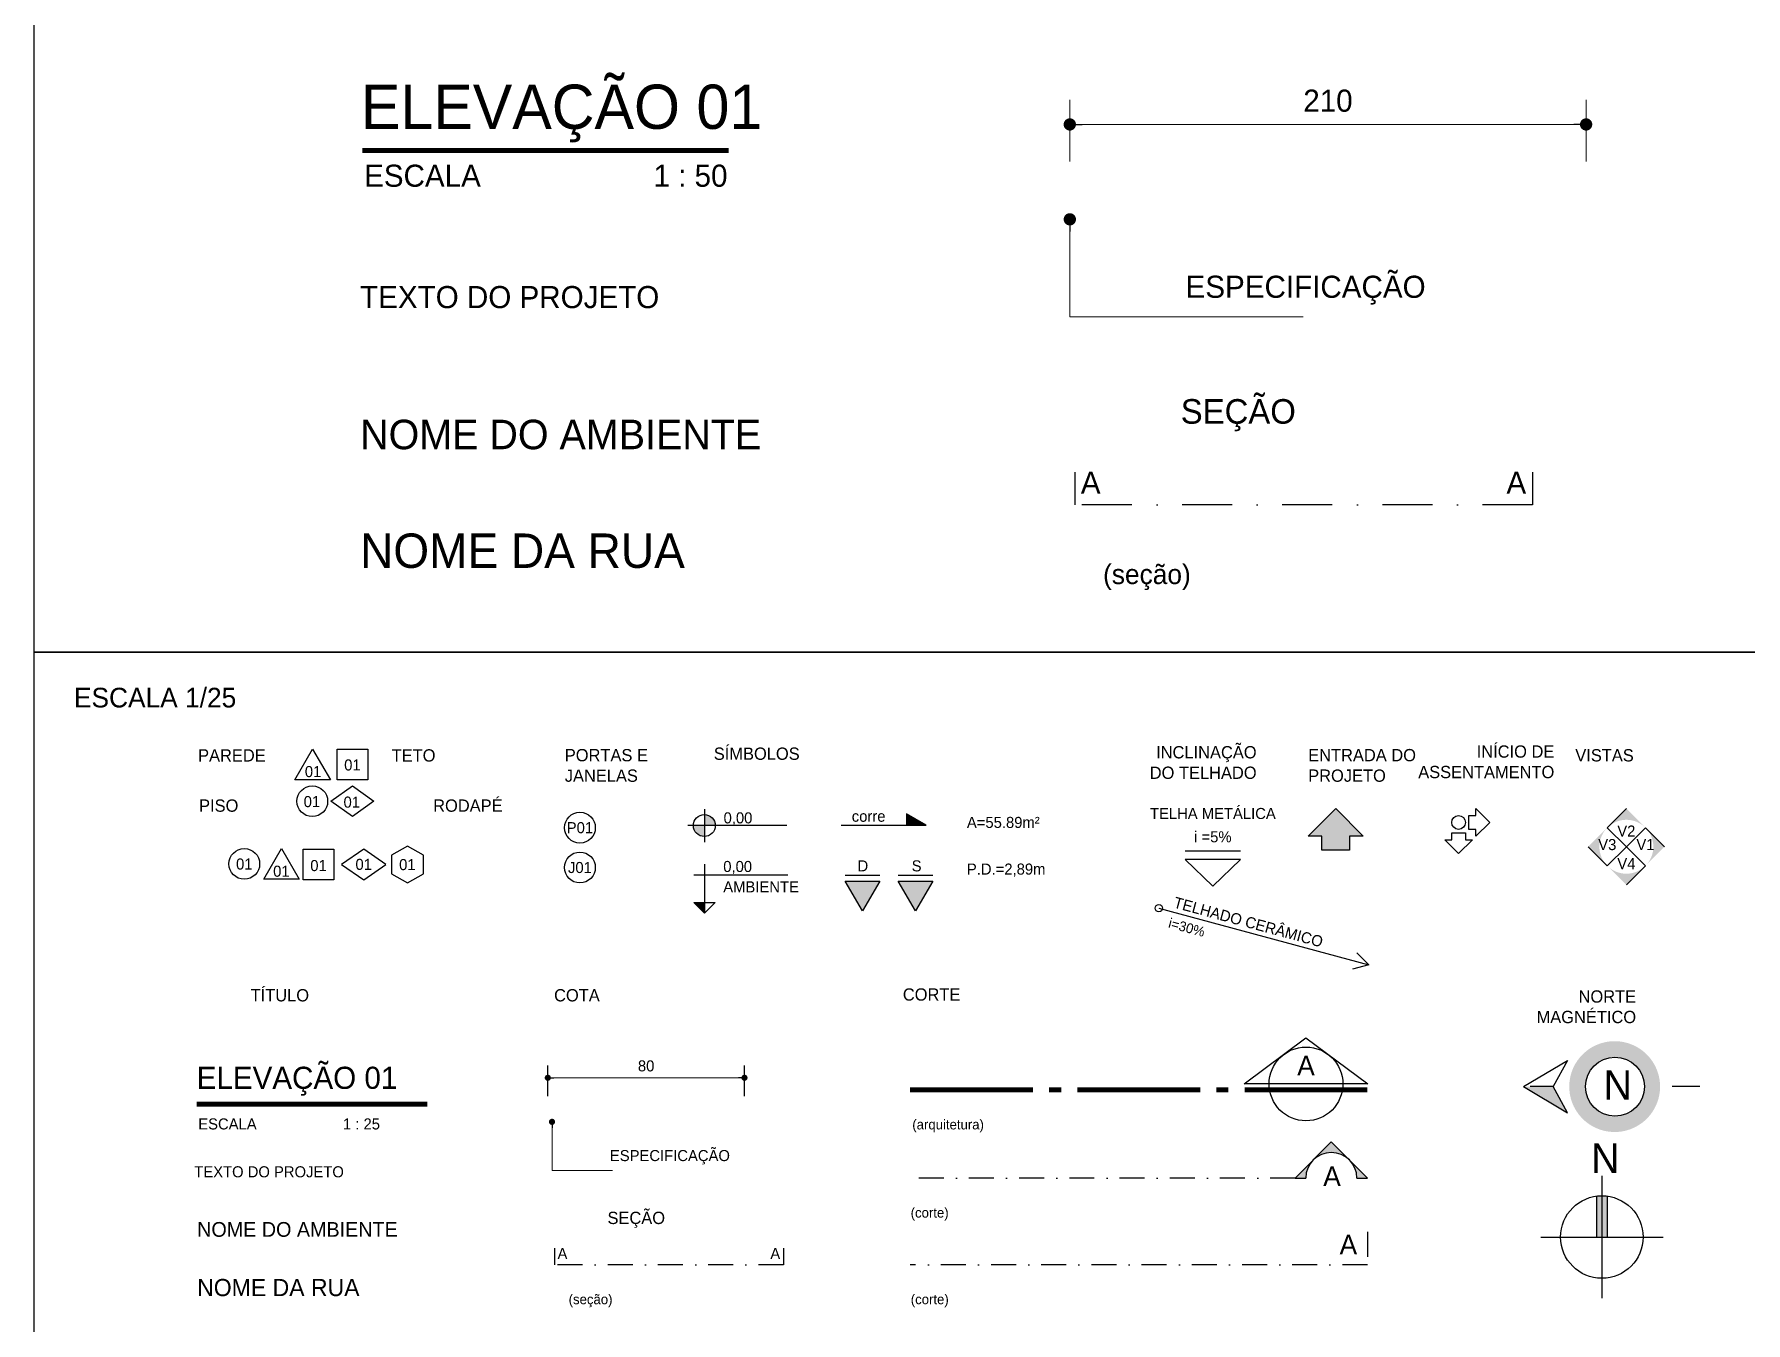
# Model space of a CAD drawing. Header units: centimetres. Extents: x 30244 to 591333, y -111940 to 104227.
# Drawn here: x 40301 to 40997, y -70456 to -69932 of the extents above; entities that cross this region are included whole.
import ezdxf
from ezdxf.enums import TextEntityAlignment as Align

# ---------------------------------------------------------------- set-up
doc = ezdxf.new("R2010")
doc.units = ezdxf.units.CM
doc.header["$LTSCALE"] = 4
doc.linetypes.add('DASHDOT', pattern=[25.4, 12.7, -6.35, 0, -6.35])
for name, color, linetype in [('B-CORTE', 4, 'DASHDOT'), ('B-COTAS', 1, 'Continuous'), ('B-SIMBOLOS', 2, 'Continuous'), ('C-TEXTO-02', 2, 'Continuous')]:
    doc.layers.add(name, color=color, linetype=linetype)
doc.layers.add('C-TEXTO-01', color=2, linetype='Continuous', lineweight=20)
doc.layers.add('C-TEXTO-03', color=2, linetype='Continuous', lineweight=20)
doc.styles.add('Esc.25', font='ERASLGHT.TTF', dxfattribs={"height": 4.5})
doc.styles.add('Esc.50', font='ERASLGHT.TTF', dxfattribs={"height": 9})
doc.styles.add('RSA', font='arial.ttf')
doc.styles.add('S0', font='ERASDEMI.TTF')
doc.styles.add('S1', font='romans.shx', dxfattribs={"height": 100})
doc.styles.add('S2', font='romans.shx', dxfattribs={"height": 0.2})
doc.styles.add('Símbolos', font='ERASLGHT.TTF')
doc.dimstyles.new('ARQ25', dxfattribs={"dimscale": 25, "dimtxt": 4.5, "dimasz": 0.1, "dimexe": 0.2, "dimexo": 0.2, "dimgap": 0.1, "dimtad": 1, "dimzin": 12, "dimdsep": 46, "dimtxsty": 'Esc.25', "dimblk1": 'DOT', "dimblk2": 'DOT', "dimsah": 1, "dimcen": 0.4, "dimclrd": 256, "dimclre": 256, "dimclrt": 2, "dimadec": 0, "dimazin": 0, "dimtfac": 1, "dimtix": 1, "dimtmove": 2, "dimatfit": 3, "dimldrblk": 'DOT', "dimfxl": 0.3, "dimfxlon": 1, "dimtolj": 1, "dimtzin": 12, "dimlwd": 9, "dimarcsym": 0})
doc.dimstyles.new('ARQ50', dxfattribs={"dimscale": 50, "dimtxt": 9, "dimasz": 0.1, "dimexe": 0.2, "dimexo": 0.2, "dimgap": 0.1, "dimtad": 1, "dimzin": 12, "dimdsep": 46, "dimtxsty": 'Esc.50', "dimblk1": 'DOT', "dimblk2": 'DOT', "dimsah": 1, "dimcen": 0.4, "dimclrd": 256, "dimclre": 256, "dimclrt": 2, "dimadec": 0, "dimazin": 0, "dimtfac": 1, "dimtix": 1, "dimtmove": 2, "dimatfit": 3, "dimldrblk": 'DOT', "dimfxl": 0.3, "dimfxlon": 1, "dimtolj": 1, "dimtzin": 12, "dimlwd": 9, "dimlwe": 9, "dimarcsym": 0})

# ---------------------------------------------------------------- blocks, each defined once
blk = doc.blocks.new('PADRÃO - ESPECIFICAÇÕES')
blk.add_lwpolyline([(-168, 276), (-24, 26), (-312, 26), (-168, 276)])
for points in [[(31, 276), (281, 276), (281, 26), (31, 26)], [(-19, -147), (156, -22), (331, -147), (156, -272)]]:
    blk.add_lwpolyline(points, close=True)
blk.add_circle((-171, -147), 125)
at = {"style": 'S1'}
for tag, p in [('PAREDE', (-164, 50)), ('TETO', (156, 103)), ('PISO', (-151, -195)), ('RODAPÉ', (156, -217))]:
    blk.add_attdef(tag, text='', height=100, dxfattribs=at).set_placement(p, align=Align.CENTER)
blk = doc.blocks.new('*U32')
blk.add_lwpolyline([(0.288, 0), (-0.288, 0), (0, 0.498)], close=True)
at = {"style": 'S2'}
blk.add_attdef('PAREDE', text='', height=0.2, dxfattribs=at).set_placement((0, 0.041), align=Align.CENTER)
blk = doc.blocks.new('PADRÃO - PISO')
blk.add_circle((0, 0), 0.25)
at = {"style": 'S2'}
blk.add_attdef('PISO', text='', height=0.2, dxfattribs=at).set_placement((0, -0.092), align=Align.CENTER)
blk = doc.blocks.new('PADRÃO - TETO')
blk.add_lwpolyline([(-0.25, -0.25), (-0.25, 0.25), (0.25, 0.25), (0.25, -0.25)], close=True)
at = {"style": 'S2'}
blk.add_attdef('TETO', text='', height=0.2, dxfattribs=at).set_placement((0, -0.105), align=Align.CENTER)
blk = doc.blocks.new('*U45')
blk.add_lwpolyline([(0.359, 0.25), (0, 0.5), (0, 0.5), (-0.359, 0.25), (-0.359, 0.25), (0, 0), (0.359, 0.25)])
at = {"style": 'S2'}
blk.add_attdef('RODAPÉ', text='', height=0.2, dxfattribs=at).set_placement((0, 0.145), align=Align.CENTER)
blk = doc.blocks.new('PADRÃO - DIVERSOS')
blk.add_lwpolyline([(0, 0.3), (-0.26, 0.15), (-0.26, -0.15), (0, -0.3), (0.26, -0.15), (0.26, 0.15)], close=True)
at = {"style": 'S2'}
blk.add_attdef('DIVERSOS', text='', height=0.2, dxfattribs=at).set_placement((0, -0.092), align=Align.CENTER)
blk = doc.blocks.new('*U42')
blk.add_hatch(color=256).paths.add_polyline_path([(0.485, 0.485), (0.97, 0), (0.485, -0.485, 0.414214)])
for p, q in [((0.485, 0.485), (0, 0)), ((0.97, 0), (0.485, 0.485)), ((0, 0), (0.485, -0.485))]:
    blk.add_line(p, q)
at = {"layer": 'B-SIMBOLOS', "style": 'S2'}
blk.add_attdef('V1-V2-V3-V4', text='', height=0.2, dxfattribs=at).set_placement((0.485, -0.086), align=Align.CENTER)
blk = doc.blocks.new('*U29')
blk.add_hatch(color=256).paths.add_polyline_path([(0.485, -0.485), (0, -0.97), (-0.485, -0.485, 0.414214)])
for p, q in [((0, 0), (-0.485, -0.485)), ((0.485, -0.485), (0, 0)), ((0, -0.97), (0.485, -0.485))]:
    blk.add_line(p, q)
at = {"layer": 'B-SIMBOLOS', "style": 'S2'}
blk.add_attdef('V1-V2-V3-V4', text='', height=0.2, dxfattribs=at).set_placement((0, -0.571), align=Align.CENTER)
blk = doc.blocks.new('*U30')
blk.add_hatch(color=256).paths.add_polyline_path([(-0.485, -0.485), (-0.97, 0), (-0.485, 0.485, 0.414214)])
for p, q in [((0, 0), (-0.485, 0.485)), ((-0.485, -0.485), (0, 0)), ((-0.97, 0), (-0.485, -0.485))]:
    blk.add_line(p, q)
at = {"layer": 'B-SIMBOLOS', "style": 'S2'}
blk.add_attdef('V1-V2-V3-V4', text='', height=0.2, dxfattribs=at).set_placement((-0.485, -0.086), align=Align.CENTER)
blk = doc.blocks.new('*U31')
blk.add_hatch(color=256).paths.add_polyline_path([(-0.485, 0.485), (0, 0.97), (0.485, 0.485, 0.414214)])
for p, q in [((0, 0.97), (-0.485, 0.485)), ((-0.485, 0.485), (0, 0)), ((0, 0), (0.485, 0.485))]:
    blk.add_line(p, q)
at = {"layer": 'B-SIMBOLOS', "style": 'S2'}
blk.add_attdef('V1-V2-V3-V4', text='', height=0.2, dxfattribs=at).set_placement((0, 0.399), align=Align.CENTER)
blk = doc.blocks.new('*U21')
h = blk.add_hatch(color=256)
h.paths.add_polyline_path([(0.269, 0.178), (0.269, 0), (0.447, 0, 0.414214)])
h.paths.add_polyline_path([(0.269, 0), (0.091, 0, 0.414214), (0.269, -0.178)])
for p, q in [((1.61, 0), (0, 0)), ((0.269, 0.269), (0.269, -0.269))]:
    blk.add_line(p, q)
blk.add_circle((0.269, 0), 0.178)
at = {"style": 'S2'}
blk.add_attdef('NÍVEL', (0.582, 0.036), '', height=0.2, dxfattribs=at)
blk = doc.blocks.new('PADRÃO - NIVEL AMBIENTE1')
blk.add_hatch(color=256).paths.add_polyline_path([(0.269, -0.447), (0.095, -0.447), (0.269, -0.62)])
for p, q in [((0.269, 0.178), (0.269, -0.62)), ((1.621, 0), (0.091, 0)), ((0.269, -0.62), (0.095, -0.447)), ((0.095, -0.447), (0.443, -0.447)), ((0.269, -0.62), (0.443, -0.447))]:
    blk.add_line(p, q)
at = {"style": 'S2'}
for tag, p in [('NÍVEL', (0.572, 0.051)), ('AMBIENTE', (0.572, -0.28))]:
    blk.add_attdef(tag, p, '', height=0.2, dxfattribs=at)
blk = doc.blocks.new('*U33')
blk.add_line((-0.45, 0.573), (0.45, 0.573))
blk.add_lwpolyline([(0, 0), (0.45, 0.433), (-0.45, 0.433)], close=True)
at = {"style": 'S2'}
for tag, p in [('COBERTURA', (0, 1.092)), ('INCLINAÇÃO', (0, 0.713))]:
    blk.add_attdef(tag, text='', height=0.2, dxfattribs=at).set_placement(p, align=Align.CENTER)
blk = doc.blocks.new('*U48')
blk.add_line((-1779.84, 292.55), (-1792.34, 292.55))
blk.add_lwpolyline([(-1786.09, 279.72), (-1792.34, 290.55), (-1779.84, 290.55)], close=True)
at = {"layer": 'C-TEXTO-01', "style": 'Símbolos'}
blk.add_text('S', height=4, dxfattribs=at).set_placement((-1787.45, 294.03))
blk = doc.blocks.new('*U47')
blk.add_line((6.25, 12.83), (-6.25, 12.83))
blk.add_lwpolyline([(0, 0), (-6.25, 10.83), (6.25, 10.83)], close=True)
at = {"layer": 'C-TEXTO-01', "style": 'Símbolos'}
blk.add_text('D', height=4, dxfattribs=at).set_placement((-1.82, 14.31))
blk = doc.blocks.new('DOT')
at = {"color": 0, "linetype": 'ByBlock'}
blk.add_line((-0.5, 0), (-1, 0), dxfattribs=at)
at = {"color": 0, "linetype": 'ByBlock', "const_width": 0.5}
blk.add_lwpolyline([(-0.25, 0, 1), (0.25, 0, 1)], format="xyb", close=True, dxfattribs=at)
blk = doc.blocks.new('A$C114277C9')
h = blk.add_hatch(color=256)
h.dxf.hatch_style = 1
h.paths.add_polyline_path([(852, 148), (852, 0), (1109, 0)])
for p, q in [((0, 0), (1109, 0)), ((1109, 0), (852, 148)), ((852, 148), (852, 0))]:
    blk.add_line(p, q)
blk = doc.blocks.new('JANELA')
blk.add_circle((0, 0), 31.2)
at = {"color": 7, "style": 'RSA'}
blk.add_attdef('J', text='', height=20, dxfattribs=at).set_placement((0, 0), align=Align.MIDDLE_CENTER)
blk = doc.blocks.new('SENTIDO INCL')
for p, q in [((0, 0), (295, 0)), ((295, 0), (275.1, 11.5)), ((295, 0), (275.1, -11.5))]:
    blk.add_line(p, q)
blk.add_circle((0, 0), 5)
at = {"color": 7, "style": 'RSA'}
for tag, p in [('SENTIDO', (17.9, 6)), ('INCLINAÇÃO', (18.3, -22.1))]:
    blk.add_attdef(tag, p, '', height=15, dxfattribs=at)
blk = doc.blocks.new('*U28')
for p, q in [((-0.5, 0.25), (0, 0.75)), ((0, 0.75), (0.5, 0.25)), ((-0.25, 0.25), (-0.5, 0.25)), ((-0.25, 0), (-0.25, 0.25)), ((0.25, 0), (-0.25, 0)), ((0.5, 0.25), (0.25, 0.25)), ((0.25, 0.25), (0.25, 0))]:
    blk.add_line(p, q)
blk = doc.blocks.new('*U41')
for p, q in [((0.187, -0.125), (0.187, 0.125)), ((0.187, 0.125), (0.312, 0.125)), ((0.312, 0.25), (0.562, 0)), ((0.312, 0.125), (0.312, 0.25)), ((0.562, 0), (0.312, -0.25)), ((-0.125, -0.313), (-0.125, -0.187)), ((-0.125, -0.187), (0.125, -0.187)), ((0.125, -0.187), (0.125, -0.313)), ((0.312, -0.125), (0.187, -0.125)), ((0.312, -0.25), (0.312, -0.125)), ((0, -0.562), (-0.25, -0.313)), ((-0.25, -0.313), (-0.125, -0.313)), ((0.25, -0.313), (0, -0.562)), ((0.125, -0.313), (0.25, -0.313))]:
    blk.add_line(p, q)
blk.add_circle((0, 0), 0.125)
blk = doc.blocks.new('*U40')
blk.add_lwpolyline([(40.25, 5.28), (46.53, 0.6), (33.97, 0.6)], close=True)
at = {"ltscale": 0.7, "const_width": 0.5}
for points in [[(12.5, 0), (0, 0)], [(15.37, 0), (14.12, 0)], [(29.5, 0), (17, 0)], [(32.37, 0), (31.12, 0)], [(46.5, 0), (34, 0)]]:
    blk.add_lwpolyline(points, dxfattribs=at)
blk.add_circle((40.25, 0.6), 3.75)
at = {"style": 'S0'}
blk.add_attdef('LETRA_CORTE', text='', height=2, dxfattribs=at).set_placement((40.25, 2.48), align=Align.MIDDLE_CENTER)
blk = doc.blocks.new('A$C7EF14637')
at = {"layer": 'B-SIMBOLOS'}
h = blk.add_hatch(color=251, dxfattribs=at)
h.dxf.hatch_style = 1
h.set_gradient(color1=(90, 98, 114), color2=(235, 235, 235), tint=0.01, name='INVCYLINDER')
h.paths.add_polyline_path([(48.32, -14.64, 1), (25.76, 14.63, 1)])
h.paths.add_polyline_path([(27.68, 12.14, -1), (46.4, -12.15, -1)], flags=16)
h.paths.add_polyline_path([(29.67, 9.56, -1), (44.42, -9.58, -1)], flags=0)
h.paths.add_polyline_path([(35.01, -8.05), (33.9, -6.62), (37.87, 5.17), (29.68, -1.14), (28.69, 0.14), (39.1, 8.16), (40.16, 6.77), (36.19, -5.04), (44.39, 1.29), (45.41, -0.04)], flags=0)
h = blk.add_hatch(color=251, dxfattribs=at)
h.dxf.hatch_style = 1
h.set_gradient(color1=(90, 98, 114), color2=(235, 235, 235), tint=0.01, name='INVCYLINDER')
h.paths.add_polyline_path([(46.4, -12.15, 1), (27.68, 12.14, 1)])
h.paths.add_polyline_path([(29.67, 9.56, -1), (44.42, -9.58, -1)], flags=16)
h.paths.add_polyline_path([(35.01, -8.05), (33.9, -6.62), (37.87, 5.17), (29.68, -1.14), (28.69, 0.14), (39.1, 8.16), (40.16, 6.77), (36.19, -5.04), (44.39, 1.29), (45.41, -0.04)], flags=0)
blk.add_hatch(color=256, dxfattribs=at).paths.add_polyline_path([(0, 0), (17.83, -10.63), (12.08, 0)])
for p, q in [((0, 0), (17.83, 10.63)), ((17.83, 10.63), (12.08, 0)), ((0, 0), (17.83, -10.63)), ((12.08, 0), (2.63, 0)), ((17.83, -10.63), (12.08, 0)), ((71.68, 0), (60.42, 0))]:
    blk.add_line(p, q, dxfattribs=at)
blk.add_circle((37.16, -0.02), 11.99, dxfattribs=at)
at = {"layer": 'C-TEXTO-03', "insert": (32.52, 6.64), "char_height": 12, "width": 11.9206, "attachment_point": 1, "style": 'Símbolos'}
blk.add_mtext('N', dxfattribs=at)
blk = doc.blocks.new('A$C6AB97AFF')
at = {"layer": 'B-SIMBOLOS'}
h = blk.add_hatch(color=252, dxfattribs=at)
h.set_gradient(color1=(132, 132, 132), one_color=1, tint=1, name='INVCURVED')
h.paths.add_polyline_path([(2.19, 16.65, 0.032761), (0, 16.79), (0, 0), (2.19, 0)])
h.paths.add_polyline_path([(0, 16.79, 0.032761), (-2.19, 16.65), (-2.19, 0), (0, 0)])
for p, q in [((0, 24.86), (0, -24.86)), ((-2.19, 16.65), (-2.19, 0)), ((2.19, 16.65), (2.19, 0)), ((-24.86, 0), (24.86, 0))]:
    blk.add_line(p, q, dxfattribs=at)
blk.add_circle((0, 0), 16.79, dxfattribs=at)
at = {"layer": 'C-TEXTO-03', "insert": (-4.41, 38.08), "char_height": 12, "width": 11.9206, "attachment_point": 1, "style": 'Símbolos'}
blk.add_mtext('N', dxfattribs=at)
blk = doc.blocks.new('A$C4B335074')
at = {"layer": 'B-CORTE', "linetype": 'Continuous'}
h = blk.add_hatch(color=256, dxfattribs=at)
h.paths.add_polyline_path([(14.71, 14.71), (7.35, 7.35, -0.414214), (22.06, 7.35)])
h.paths.add_polyline_path([(22.06, 7.35, -0.198912), (25.11, 0), (29.42, 0)])
h.paths.add_polyline_path([(7.35, 7.35), (0, 0), (4.31, 0, -0.198912)])
for p, q in [((14.71, 14.71), (0, 0)), ((29.42, 0), (14.71, 14.71)), ((0, 0), (4.31, 0)), ((25.11, 0), (29.42, 0))]:
    blk.add_line(p, q, dxfattribs=at)
at = {"layer": 'B-CORTE', "linetype": 'Continuous', "ltscale": 0.4}
blk.add_arc((14.71, 0), 10.4, 0, 180, dxfattribs=at)
blk = doc.blocks.new('*D49')
at = {"layer": 'B-COTAS', "lineweight": 9, "transparency": 16777216}
for p, q in [((40721.94, -69984.05), (40721.94, -69959.05)), ((40931.94, -69984.05), (40931.94, -69959.05)), ((40726.94, -69969.05), (40926.94, -69969.05))]:
    blk.add_line(p, q, dxfattribs=at)
at = {"layer": 'DEFPOINTS', "color": 0, "transparency": 16777216}
for p in [(40931.94, -69969.05), (40721.94, -70047.34), (40931.94, -70047.36)]:
    blk.add_point(p, dxfattribs=at)
at = {"layer": 'B-COTAS', "lineweight": 9, "transparency": 16777216, "xscale": 5, "yscale": 5, "zscale": 5, "rotation": 180}
blk.add_blockref('DOT', (40721.94, -69969.05), dxfattribs=at)
at = {"layer": 'B-COTAS', "lineweight": 9, "transparency": 16777216, "xscale": 5, "yscale": 5, "zscale": 5}
blk.add_blockref('DOT', (40931.94, -69969.05), dxfattribs=at)
at = {"layer": 'B-COTAS', "color": 2, "transparency": 16777216, "insert": (40826.94, -69959.44), "char_height": 9, "attachment_point": 5, "style": 'Esc.50'}
blk.add_mtext('\\A1;210', dxfattribs=at)
blk = doc.blocks.new('_Dot')
at = {"color": 0, "linetype": 'ByBlock', "lineweight": -2}
blk.add_line((-0.5, 0), (-1, 0), dxfattribs=at)
at = {"color": 0, "linetype": 'ByBlock', "const_width": 0.5}
blk.add_lwpolyline([(-0.25, 0, 1), (0.25, 0, 1)], format="xyb", close=True, dxfattribs=at)
blk = doc.blocks.new('*D73')
at = {"layer": 'B-COTAS', "lineweight": -2, "transparency": 16777216}
for p, q in [((40509.62, -70364.3), (40509.62, -70351.8)), ((40589.62, -70364.3), (40589.62, -70351.8))]:
    blk.add_line(p, q, dxfattribs=at)
at = {"layer": 'B-COTAS', "lineweight": 9, "transparency": 16777216}
blk.add_line((40512.12, -70356.8), (40587.12, -70356.8), dxfattribs=at)
at = {"layer": 'DEFPOINTS', "color": 0, "transparency": 16777216}
for p in [(40589.62, -70356.8), (40509.62, -70370.64), (40589.62, -70370.64)]:
    blk.add_point(p, dxfattribs=at)
at = {"layer": 'B-COTAS', "lineweight": 9, "transparency": 16777216, "xscale": 2.5, "yscale": 2.5, "zscale": 2.5, "rotation": 180}
blk.add_blockref('DOT', (40509.62, -70356.8), dxfattribs=at)
at = {"layer": 'B-COTAS', "lineweight": 9, "transparency": 16777216, "xscale": 2.5, "yscale": 2.5, "zscale": 2.5}
blk.add_blockref('DOT', (40589.62, -70356.8), dxfattribs=at)
at = {"layer": 'B-COTAS', "color": 2, "transparency": 16777216, "insert": (40549.62, -70351.99), "char_height": 4.5, "attachment_point": 5, "style": 'Esc.25'}
blk.add_mtext('\\A1;80', dxfattribs=at)

msp = doc.modelspace()

# ---------------------------------------------------------------- hatches: boundary and pattern name
at = {"layer": 'B-SIMBOLOS'}
h = msp.add_hatch(color=256, dxfattribs=at)
h.dxf.hatch_style = 1
h.paths.add_polyline_path([(40835.702, -70258.563), (40841.327, -70258.563), (40830.077, -70247.313), (40818.827, -70258.563), (40824.452, -70258.563), (40824.452, -70264.188), (40835.702, -70264.188)])
h = msp.add_hatch(color=256, dxfattribs=at)
h.dxf.hatch_style = 1
h.paths.add_polyline_path([(40644.688, -70276.768), (40630.625, -70276.768), (40637.656, -70288.947)])
h = msp.add_hatch(color=256, dxfattribs=at)
h.dxf.hatch_style = 1
h.paths.add_polyline_path([(40666.19, -70276.771), (40652.127, -70276.771), (40659.158, -70288.949)])

# ---------------------------------------------------------------- linework, layer by layer
at = {"layer": 'B-CORTE', "ltscale": 0.2}
msp.add_line((40813.59, -70397.585), (40657.006, -70397.585), dxfattribs=at)
at = {"layer": 'B-CORTE', "ltscale": 0.4}
msp.add_lwpolyline([(40910.149, -70110.448), (40910.149, -70123.822), (40724.149, -70123.822), (40724.149, -70110.448)], dxfattribs=at)
at = {"layer": 'B-CORTE', "ltscale": 0.2}
for points in [[(40843.006, -70419.443), (40843.006, -70432.816), (40657.006, -70432.816)], [(40605.443, -70426.13), (40605.443, -70432.816), (40512.443, -70432.816), (40512.443, -70426.13)]]:
    msp.add_lwpolyline(points, dxfattribs=at)
at = {"layer": 'C-TEXTO-01', "const_width": 2}
for points in [[(40434.251, -69979.604), (40583.191, -69979.604)], [(40366.808, -70367.526), (40460.574, -70367.526)]]:
    msp.add_lwpolyline(points, dxfattribs=at)
at = {"layer": 'DEFPOINTS', "color": 9}
for points in [[(40300.736, -69625.583), (41740.535, -69625.583), (41740.535, -70183.697), (40300.736, -70183.697)], [(40300.736, -70183.697), (41020.636, -70183.697), (41020.636, -70462.754), (40300.736, -70462.754)]]:
    msp.add_lwpolyline(points, close=True, dxfattribs=at)

# ---------------------------------------------------------------- block references
at = {"layer": 'B-CORTE'}
msp.add_blockref('A$C4B335074', (40813.59, -70397.585), dxfattribs=at)
at = {"layer": 'B-SIMBOLOS'}
ref = msp.add_blockref('PADRÃO - ESPECIFICAÇÕES', (40422.379, -70236.971), dxfattribs=dict(at, xscale=0.05000000001018634, yscale=0.05000000001018634, zscale=0.05000000001018634))
ref.add_attrib('RODAPÉ', '01', dxfattribs={"layer": 'C-TEXTO-01', "height": 4.5, "style": 'Símbolos'}).set_placement((40429.892, -70246.938), align=Align.CENTER)
ref.add_attrib('TETO', '01', dxfattribs={"layer": 'C-TEXTO-01', "height": 4.5, "style": 'Símbolos'}).set_placement((40430.157, -70231.804), align=Align.CENTER)
ref.add_attrib('PISO', '01', dxfattribs={"layer": 'C-TEXTO-01', "height": 4.5, "style": 'Símbolos'}).set_placement((40413.674, -70246.717), align=Align.CENTER)
ref.add_attrib('PAREDE', '01', dxfattribs={"layer": 'C-TEXTO-01', "height": 4.5, "style": 'Símbolos'}).set_placement((40414.156, -70234.494), align=Align.CENTER)
ref = msp.add_blockref('*U21', (40566.573, -70254.225), dxfattribs=dict(at, xscale=25, yscale=25, zscale=25))
ref.add_attrib('NÍVEL', '0,00', (40581.117, -70253.328), dxfattribs={"layer": 'C-TEXTO-01', "height": 4.5, "style": 'Esc.25'})
ref = msp.add_blockref('*U33', (40780.127, -70278.856), dxfattribs=dict(at, xscale=25, yscale=25, zscale=25))
ref.add_attrib('COBERTURA', 'TELHA METÁLICA', dxfattribs={"layer": 'C-TEXTO-01', "height": 4.5, "style": 'Símbolos'}).set_placement((40780.127, -70251.552), align=Align.CENTER)
ref.add_attrib('INCLINAÇÃO', 'i =5%', dxfattribs={"layer": 'C-TEXTO-01', "height": 4.5, "style": 'Símbolos'}).set_placement((40780.127, -70261.03), align=Align.CENTER)
for name, p, xscale, yscale, zscale in [('*U28', (40830.077, -70264.188), 22.5, 22.5, 22.5), ('*U41', (40880.072, -70252.938), 22.5, 22.5, 22.5), ('A$C114277C9', (40628.922, -70254.009), 0.03125, 0.03125, 0.03125), ('*U47', (40637.656, -70288.947), 1.125, 1.125, 1.125), ('*U48', (42668.515, -70603.636), 1.125, 1.125, 1.125)]:
    msp.add_blockref(name, p, dxfattribs=dict(at, xscale=xscale, yscale=yscale, zscale=zscale))
ref = msp.add_blockref('*U31', (40948.311, -70262.831), dxfattribs=dict(at, xscale=16, yscale=16, zscale=16))
ref.add_attrib('V1-V2-V3-V4', 'V2', dxfattribs={"layer": 'C-TEXTO-01', "height": 4.5, "style": 'Símbolos'}).set_placement((40948.311, -70256.441), align=Align.MIDDLE_CENTER)
ref = msp.add_blockref('JANELA', (40522.686, -70255.077), dxfattribs=dict(at, xscale=0.200892857144936, yscale=0.200892857144936, zscale=0.200892857144936))
ref.add_attrib('J', 'P01', dxfattribs={"layer": 'C-TEXTO-01', "color": 1, "height": 4.5, "style": 'Símbolos'}).set_placement((40522.687, -70255.077), align=Align.MIDDLE_CENTER)
ref = msp.add_blockref('*U30', (40948.311, -70262.831), dxfattribs=dict(at, xscale=16, yscale=16, zscale=16))
ref.add_attrib('V1-V2-V3-V4', 'V3', dxfattribs={"layer": 'C-TEXTO-01', "height": 4.5, "style": 'Símbolos'}).set_placement((40940.552, -70264.2), align=Align.CENTER)
ref = msp.add_blockref('*U42', (40948.311, -70262.831), dxfattribs=dict(at, xscale=16, yscale=16, zscale=16))
ref.add_attrib('V1-V2-V3-V4', 'V1', dxfattribs={"layer": 'C-TEXTO-01', "height": 4.5, "style": 'Símbolos'}).set_placement((40956.07, -70264.2), align=Align.CENTER)
ref = msp.add_blockref('PADRÃO - PISO', (40386.178, -70269.81), dxfattribs=dict(at, xscale=25, yscale=25, zscale=25))
ref.add_attrib('PISO', '01', dxfattribs={"layer": 'C-TEXTO-01', "height": 4.5, "style": 'Símbolos'}).set_placement((40386.178, -70272.099), align=Align.CENTER)
ref = msp.add_blockref('*U32', (40401.263, -70276.06), dxfattribs=dict(at, xscale=25, yscale=25, zscale=25))
ref.add_attrib('PAREDE', '01', dxfattribs={"layer": 'C-TEXTO-01', "height": 4.5, "style": 'Símbolos'}).set_placement((40401.263, -70275.023), align=Align.CENTER)
ref = msp.add_blockref('PADRÃO - TETO', (40416.361, -70270.099), dxfattribs=dict(at, xscale=25, yscale=25, zscale=25))
ref.add_attrib('TETO', '01', dxfattribs={"layer": 'C-TEXTO-01', "height": 4.5, "style": 'Símbolos'}).set_placement((40416.361, -70272.734), align=Align.CENTER)
ref = msp.add_blockref('*U45', (40434.749, -70276.349), dxfattribs=dict(at, xscale=25, yscale=25, zscale=25))
ref.add_attrib('RODAPÉ', '01', dxfattribs={"layer": 'C-TEXTO-01', "height": 4.5, "style": 'Símbolos'}).set_placement((40434.749, -70272.24), align=Align.CENTER)
ref = msp.add_blockref('PADRÃO - DIVERSOS', (40452.504, -70270.049), dxfattribs=dict(at, xscale=25, yscale=25, zscale=25))
ref.add_attrib('DIVERSOS', '01', dxfattribs={"layer": 'C-TEXTO-01', "height": 4.5, "style": 'Símbolos'}).set_placement((40452.504, -70272.339), align=Align.CENTER)
ref = msp.add_blockref('JANELA', (40522.686, -70271.275), dxfattribs=dict(at, xscale=0.200892857144936, yscale=0.200892857144936, zscale=0.200892857144936))
ref.add_attrib('J', 'J01', dxfattribs={"layer": 'C-TEXTO-01', "color": 1, "height": 4.5, "style": 'Símbolos'}).set_placement((40522.687, -70271.274), align=Align.MIDDLE_CENTER)
ref = msp.add_blockref('*U29', (40948.311, -70262.831), dxfattribs=dict(at, xscale=16, yscale=16, zscale=16))
ref.add_attrib('V1-V2-V3-V4', 'V4', dxfattribs={"layer": 'C-TEXTO-01', "height": 4.5, "style": 'Símbolos'}).set_placement((40948.311, -70271.959), align=Align.CENTER)
ref = msp.add_blockref('PADRÃO - NIVEL AMBIENTE1', (40566.682, -70274.384), dxfattribs=dict(at, xscale=25, yscale=25, zscale=25))
ref.add_attrib('NÍVEL', '0,00', (40580.985, -70273.109), dxfattribs={"layer": 'C-TEXTO-01', "height": 4.5, "style": 'Símbolos'})
ref.add_attrib('AMBIENTE', 'AMBIENTE', (40580.985, -70281.392), dxfattribs={"layer": 'C-TEXTO-01', "height": 4.5, "style": 'Símbolos'})
ref = msp.add_blockref('SENTIDO INCL', (40758.181, -70287.8), dxfattribs=dict(at, xscale=0.2999999999902114, yscale=0.2999999999902114, zscale=0.2999999999902114, rotation=344.8662196923002))
ref.add_attrib('INCLINAÇÃO', 'i=30%', (40761.735, -70295.631), dxfattribs={"layer": 'C-TEXTO-01', "height": 4, "rotation": 344.86622, "style": 'Símbolos'})
ref.add_attrib('SENTIDO', 'TELHADO CERÂMICO', (40763.826, -70287.474), dxfattribs={"layer": 'C-TEXTO-01', "height": 4.5, "rotation": 344.86622, "style": 'Símbolos'})
ref = msp.add_blockref('*U40', (40657.006, -70361.71), dxfattribs=dict(at, xscale=4, yscale=4, zscale=4))
ref.add_attrib('LETRA_CORTE', 'A', dxfattribs={"layer": 'C-TEXTO-01', "lineweight": -2, "height": 8, "style": 'Símbolos'}).set_placement((40818.006, -70351.81), align=Align.MIDDLE_CENTER)
at = {"layer": 'C-TEXTO-03'}
for name, p in [('A$C7EF14637', (40906.511, -70360.384)), ('A$C6AB97AFF', (40938.353, -70421.577))]:
    msp.add_blockref(name, p, dxfattribs=at)

# ---------------------------------------------------------------- texts
at = {"layer": 'C-TEXTO-01', "attachment_point": 1, "style": 'Símbolos'}
for s, insert, char_height, width in [('TEXTO DO PROJETO', (40433.269, -70034.759), 9, 195.90439), ('TEXTO DO PROJETO', (40365.827, -70392.791), 4.5, 195.90439), ('A', (40825.027, -70392.817), 8, 12.44519), ('A', (40831.679, -70420.63), 8, 11.32615)]:
    msp.add_mtext(s, dxfattribs=dict(at, insert=insert, char_height=char_height, width=width))
at = {"layer": 'C-TEXTO-01', "char_height": 4.5, "attachment_point": 7, "style": 'Símbolos'}
for s, insert in [('corre', (40633.268, -70252.728)), ('A=55.89m²', (40680.086, -70255.243)), ('P.D.=2,89m', (40680.086, -70274.996))]:
    msp.add_mtext(s, dxfattribs=dict(at, insert=insert))
at = {"layer": 'C-TEXTO-02', "attachment_point": 7}
for s, insert, char_height, style in [('ELEVAÇÃO 01', (40433.628, -69976.391), 18, 'Símbolos'), ('ESPECIFICAÇÃO', (40769.027, -70042.338), 9, 'Esc.50'), ('ELEVAÇÃO 01', (40366.808, -70364.079), 9, 'Símbolos'), ('ESPECIFICAÇÃO', (40534.882, -70392.075), 4.5, 'Esc.25')]:
    msp.add_mtext(s, dxfattribs=dict(at, insert=insert, char_height=char_height, style=style))
at = {"layer": 'C-TEXTO-02', "attachment_point": 1, "style": 'Símbolos'}
for s, insert, char_height, width in [('ESCALA                     1 : 50', (40434.898, -69985.401), 9, 202.541), ('NOME DO AMBIENTE', (40433.269, -70089.143), 12, 195.90439), ('ESCALA                     1 : 25', (40367.455, -70373.323), 4.5, 202.541), ('NOME DO AMBIENTE', (40367.003, -70415.477), 6, 97.95219)]:
    msp.add_mtext(s, dxfattribs=dict(at, insert=insert, char_height=char_height, width=width))
at = {"layer": 'C-TEXTO-03', "attachment_point": 1, "style": 'Símbolos'}
for s, insert, char_height, width in [('A', (40726.42, -70110.235), 9, 10.29551), ('A', (40899.545, -70110.235), 9, 10.29551), ('NOME DA RUA', (40433.269, -70135.42), 14, 195.90439), ('A', (40513.578, -70426.023), 4.5, 5.14775), ('A', (40600.141, -70426.023), 4.5, 5.14775), ('NOME DA RUA', (40367.003, -70438.616), 7, 97.95219)]:
    msp.add_mtext(s, dxfattribs=dict(at, insert=insert, char_height=char_height, width=width))
at = {"layer": 'DEFPOINTS', "attachment_point": 3, "style": 'Símbolos'}
for s, insert, char_height, width in [('{\\fAvantGarde Bk BT|b0|i0|c0|p34;SEÇÃO}', (40813.883, -70080.764), 10, 90.25757), ('(seção)', (40771.135, -70147.996), 8, 90.25757), ('\\A1;\\pxql;PAREDE', (40412.517, -70223.183), 5, 45.12878), ('\\A1;\\pxql;TETO', (40491.233, -70223.183), 5, 45.12878), ('\\A1;\\pxql;PORTAS E JANELAS', (40561.663, -70223.081), 5, 45.12878), ('\\A1;SÍMBOLOS', (40612.066, -70222.478), 5, 45.12878), ('INCLINAÇÃO\\PDO TELHADO', (40797.914, -70221.896), 5, 45.12878), ('\\pxql;ENTRADA DO\\PPROJETO', (40864.028, -70223.07), 5, 45.12878), ('INÍCIO DE \\PASSENTAMENTO', (40919.01, -70221.602), 5, 45.12878), ('{\\fAvantGarde Bk BT|b0|i0|c0|p34;VISTAS}', (40951.321, -70223.128), 5, 45.12878), ('\\A1;\\pxql;{\\fAvantGarde Bk BT|b0|i0|c0|p34;PISO}', (40412.919, -70243.596), 5, 45.12878), ('\\A1;RODAPÉ', (40491.233, -70243.596), 5, 45.12878), ('\\A1;{\\fAvantGarde Bk BT|b0|i0|c0|p34;TÍTULO}', (40412.517, -70320.739), 5, 45.12878), ('\\A1;\\pxql;COTA ', (40557.31, -70320.739), 5, 45.12878), ('{\\fAvantGarde Bk BT|b0|i0|c0|p34;CORTE }', (40677.434, -70320.426), 5, 45.12878), ('NORTE MAGNÉTICO', (40952.272, -70321.237), 5, 45.12878), ('{\\fAvantGarde Bk BT|b0|i0|c0|p34;(arquitetura)}', (40687.008, -70373.797), 4, 45.12878), ('{\\fAvantGarde Bk BT|b0|i0|c0|p34;SEÇÃO}', (40557.31, -70411.288), 5, 45.12878), ('{\\fAvantGarde Bk BT|b0|i0|c0|p34;(corte)}', (40672.662, -70409.672), 4, 45.12878), ('(seção)', (40535.936, -70444.904), 4, 45.12878), ('{\\fAvantGarde Bk BT|b0|i0|c0|p34;(corte)}', (40672.706, -70444.904), 4, 45.12878)]:
    msp.add_mtext(s, dxfattribs=dict(at, insert=insert, char_height=char_height, width=width))
at = {"layer": 'DEFPOINTS', "color": 9, "insert": (40316.896, -70206.287), "char_height": 8, "attachment_point": 7, "style": 'Símbolos'}
msp.add_mtext('ESCALA 1/25', dxfattribs=at)

# ---------------------------------------------------------------- dimensions: what is measured, and where the dimension line sits
at = {"layer": 'B-COTAS'}
dim = msp.add_linear_dim(base=(40931.94, -69969.055), p1=(40721.94, -70047.338), p2=(40931.94, -70047.361), dimstyle='ARQ50', override={"dimtxsty": 'Esc.50'}, dxfattribs=at)
dim.commit()
dim.dimension.update_dxf_attribs({"geometry": '*D49', "text_midpoint": (40826.94, -69959.444)})
dim = msp.add_linear_dim(base=(40589.617, -70356.796), p1=(40509.617, -70370.643), p2=(40589.617, -70370.643), dimstyle='ARQ25', dxfattribs=at)
dim.commit()
dim.dimension.update_dxf_attribs({"geometry": '*D73', "text_midpoint": (40549.617, -70351.991)})

# ---------------------------------------------------------------- leaders
at = {"layer": 'B-COTAS', "annotation_type": 0, "has_hookline": 1, "hookline_direction": 0}
for points, dimstyle, override in [([(40721.94, -70007.636), (40721.94, -70047.338), (40810.835, -70047.338)], 'ARQ50', {"dimtxsty": 'Esc.50'}), ([(40511.338, -70374.724), (40511.338, -70394.575), (40532.382, -70394.575)], 'ARQ25', {"dimtxsty": 'Esc.25'})]:
    msp.add_leader(points, dimstyle=dimstyle, override=override, dxfattribs=at)

doc.saveas('drawing.dxf')
